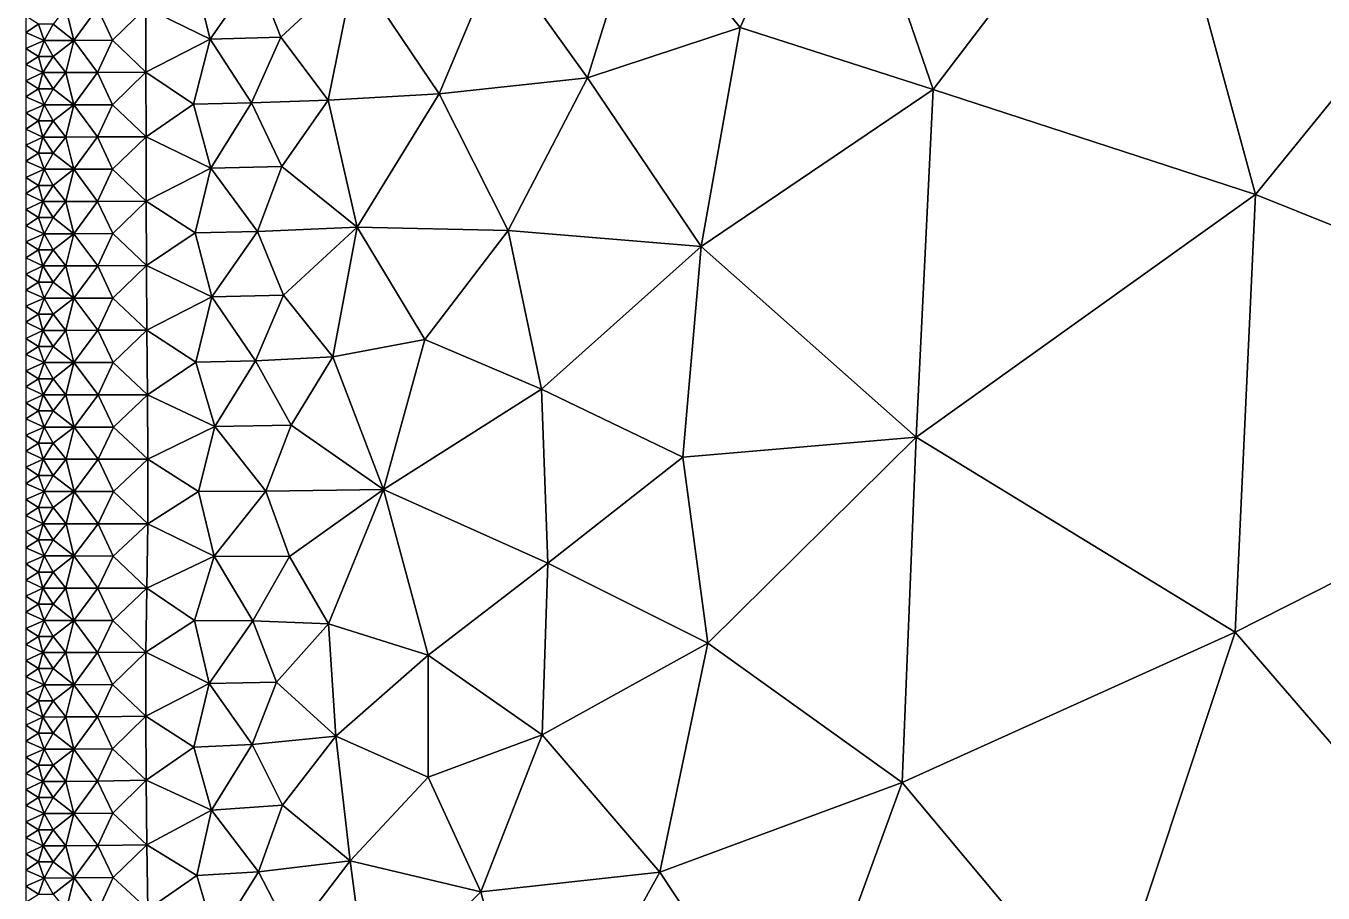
# Model space of a CAD drawing. Header units: metres. Extents: x 1 to 72, y -280 to 0.
# Drawn here: x 1 to 17.12, y -244.66 to -233.88 of the extents above; entities that cross this region are included whole.
import ezdxf

# ---------------------------------------------------------------- set-up
doc = ezdxf.new("R2010")
doc.units = ezdxf.units.M

msp = doc.modelspace()

# ---------------------------------------------------------------- linework, layer by layer
at = {"layer": 'layer', "color": 0}
for points in [[(9.87192, -233.904), (11.0881, -231.226), (8.64003, -232.393)], [(12.273, -234.673), (11.0881, -231.226), (9.87192, -233.904)], [(12.273, -234.673), (14.9589, -231.144), (11.0881, -231.226)], [(16.2756, -235.978), (14.9589, -231.144), (12.273, -234.673)], [(16.2756, -235.978), (20.2312, -231.111), (14.9589, -231.144)], [(22.1215, -238.327), (20.2312, -231.111), (16.2756, -235.978)], [(7.97668, -234.53), (8.64003, -232.393), (6.86635, -232.98)], [(9.87192, -233.904), (8.64003, -232.393), (7.97668, -234.53)], [(5.08575, -233.17), (6.13316, -234.725), (6.86635, -232.98)], [(6.86635, -232.98), (6.13316, -234.725), (7.97668, -234.53)], [(3.8552, -233.231), (4.16806, -234.024), (5.08575, -233.17)], [(5.08575, -233.17), (4.16806, -234.024), (4.75391, -234.804)], [(5.08575, -233.17), (4.75391, -234.804), (6.13316, -234.725)], [(3.09136, -233.251), (2.49108, -233.658), (3.28887, -234.047)], [(3.09136, -233.251), (3.28887, -234.047), (3.8552, -233.231)], [(3.8552, -233.231), (3.28887, -234.047), (4.16806, -234.024)], [(1.49483, -233.663), (1.33663, -233.863), (1.59338, -234.063)], [(1.49483, -233.663), (1.59338, -234.063), (1.88878, -233.661)], [(1.88878, -233.661), (1.59338, -234.063), (2.07448, -234.061)], [(1.88878, -233.661), (2.07448, -234.061), (2.49108, -233.658)], [(2.49108, -233.658), (2.07448, -234.061), (2.4901, -234.459)], [(2.49108, -233.658), (2.4901, -234.459), (3.28887, -234.047)], [(1, -233.763), (1, -233.963), (1.15489, -233.863)], [(1.15489, -233.863), (1, -233.963), (1.22532, -234.063)], [(1, -233.963), (1, -234.163), (1.22532, -234.063)], [(1.15489, -233.863), (1.22532, -234.063), (1.33663, -233.863)], [(1.33663, -233.863), (1.22532, -234.063), (1.59338, -234.063)], [(9.38763, -236.622), (9.87192, -233.904), (7.97668, -234.53)], [(12.273, -234.673), (9.87192, -233.904), (9.38763, -236.622)], [(1.22532, -234.063), (1, -234.163), (1.15492, -234.263)], [(1.22532, -234.063), (1.15492, -234.263), (1.33661, -234.263)], [(1.22532, -234.063), (1.33661, -234.263), (1.59338, -234.063)], [(1.59338, -234.063), (1.33661, -234.263), (1.49478, -234.463)], [(1.59338, -234.063), (1.49478, -234.463), (1.8886, -234.462)], [(1.59338, -234.063), (1.8886, -234.462), (2.07448, -234.061)], [(2.07448, -234.061), (1.8886, -234.462), (2.4901, -234.459)], [(3.28887, -234.047), (2.4901, -234.459), (3.08292, -234.854)], [(3.28887, -234.047), (3.08292, -234.854), (3.80332, -234.839)], [(3.28887, -234.047), (3.80332, -234.839), (4.16806, -234.024)], [(4.16806, -234.024), (3.80332, -234.839), (4.75391, -234.804)], [(1, -234.163), (1, -234.363), (1.15492, -234.263)], [(1.15492, -234.263), (1, -234.363), (1.21122, -234.463)], [(1.15492, -234.263), (1.21122, -234.463), (1.33661, -234.263)], [(1.33661, -234.263), (1.21122, -234.463), (1.49478, -234.463)], [(1, -234.363), (1, -234.564), (1.21122, -234.463)], [(1.21122, -234.463), (1, -234.564), (1.15489, -234.664)], [(1.21122, -234.463), (1.15489, -234.664), (1.33663, -234.664)], [(1.21122, -234.463), (1.33663, -234.664), (1.49478, -234.463)], [(1.49478, -234.463), (1.33663, -234.664), (1.59347, -234.863)], [(1.49478, -234.463), (1.59347, -234.863), (1.8886, -234.462)], [(1.8886, -234.462), (1.59347, -234.863), (2.07459, -234.862)], [(1.8886, -234.462), (2.07459, -234.862), (2.4901, -234.459)], [(2.4901, -234.459), (2.07459, -234.862), (2.49162, -235.26)], [(2.4901, -234.459), (2.49162, -235.26), (3.08292, -234.854)], [(1, -234.564), (1, -234.764), (1.15489, -234.664)], [(6.13316, -234.725), (6.99214, -236.427), (7.97668, -234.53)], [(9.38763, -236.622), (7.97668, -234.53), (6.99214, -236.427)], [(1.15489, -234.664), (1, -234.764), (1.22534, -234.864)], [(1, -234.764), (1, -234.964), (1.22534, -234.864)], [(1.15489, -234.664), (1.22534, -234.864), (1.33663, -234.664)], [(1.33663, -234.664), (1.22534, -234.864), (1.59347, -234.863)], [(4.75391, -234.804), (5.11695, -236.384), (6.13316, -234.725)], [(6.13316, -234.725), (5.11695, -236.384), (6.99214, -236.427)], [(12.0608, -238.994), (12.273, -234.673), (9.38763, -236.622)], [(12.0608, -238.994), (16.2756, -235.978), (12.273, -234.673)], [(1.22534, -234.864), (1, -234.964), (1.15495, -235.064)], [(1.22534, -234.864), (1.15495, -235.064), (1.33669, -235.064)], [(1.22534, -234.864), (1.33669, -235.064), (1.59347, -234.863)], [(1.59347, -234.863), (1.33669, -235.064), (1.49501, -235.264)], [(1.59347, -234.863), (1.49501, -235.264), (1.8892, -235.263)], [(1.59347, -234.863), (1.8892, -235.263), (2.07459, -234.862)], [(2.07459, -234.862), (1.8892, -235.263), (2.49162, -235.26)], [(3.08292, -234.854), (2.49162, -235.26), (3.29532, -235.649)], [(3.08292, -234.854), (3.29532, -235.649), (3.80332, -234.839)], [(3.80332, -234.839), (3.29532, -235.649), (4.17826, -235.629)], [(3.80332, -234.839), (4.17826, -235.629), (4.75391, -234.804)], [(4.75391, -234.804), (4.17826, -235.629), (5.11695, -236.384)], [(1, -234.964), (1, -235.164), (1.15495, -235.064)], [(1.15495, -235.064), (1, -235.164), (1.21131, -235.264)], [(1.15495, -235.064), (1.21131, -235.264), (1.33669, -235.064)], [(1.33669, -235.064), (1.21131, -235.264), (1.49501, -235.264)], [(1, -235.164), (1, -235.364), (1.21131, -235.264)], [(1.21131, -235.264), (1, -235.364), (1.15497, -235.464)], [(1.21131, -235.264), (1.15497, -235.464), (1.33683, -235.464)], [(1.21131, -235.264), (1.33683, -235.464), (1.49501, -235.264)], [(1.49501, -235.264), (1.33683, -235.464), (1.59404, -235.664)], [(1.49501, -235.264), (1.59404, -235.664), (1.8892, -235.263)], [(1.8892, -235.263), (1.59404, -235.664), (2.07606, -235.663)], [(1.8892, -235.263), (2.07606, -235.663), (2.49162, -235.26)], [(2.49162, -235.26), (2.07606, -235.663), (2.49572, -236.06)], [(2.49162, -235.26), (2.49572, -236.06), (3.29532, -235.649)], [(1, -235.364), (1, -235.564), (1.15497, -235.464)], [(1.15497, -235.464), (1, -235.564), (1.22551, -235.664)], [(1, -235.564), (1, -235.765), (1.22551, -235.664)], [(1.15497, -235.464), (1.22551, -235.664), (1.33683, -235.464)], [(1.33683, -235.464), (1.22551, -235.664), (1.59404, -235.664)], [(1.22551, -235.664), (1, -235.765), (1.15506, -235.865)], [(1, -235.765), (1, -235.965), (1.15506, -235.865)], [(1.22551, -235.664), (1.15506, -235.865), (1.33696, -235.865)], [(1.22551, -235.664), (1.33696, -235.865), (1.59404, -235.664)], [(1.59404, -235.664), (1.33696, -235.865), (1.49553, -236.065)], [(1.59404, -235.664), (1.49553, -236.065), (1.89067, -236.064)], [(1.59404, -235.664), (1.89067, -236.064), (2.07606, -235.663)], [(2.07606, -235.663), (1.89067, -236.064), (2.49572, -236.06)], [(3.29532, -235.649), (2.49572, -236.06), (3.10328, -236.455)], [(3.29532, -235.649), (3.10328, -236.455), (3.87507, -236.436)], [(3.29532, -235.649), (3.87507, -236.436), (4.17826, -235.629)], [(4.17826, -235.629), (3.87507, -236.436), (5.11695, -236.384)], [(1.15506, -235.865), (1, -235.965), (1.21149, -236.065)], [(1.15506, -235.865), (1.21149, -236.065), (1.33696, -235.865)], [(1.33696, -235.865), (1.21149, -236.065), (1.49553, -236.065)], [(1, -235.965), (1, -236.165), (1.21149, -236.065)], [(1.21149, -236.065), (1, -236.165), (1.1551, -236.265)], [(1.21149, -236.065), (1.1551, -236.265), (1.33715, -236.265)], [(1.21149, -236.065), (1.33715, -236.265), (1.49553, -236.065)], [(1.49553, -236.065), (1.33715, -236.265), (1.59483, -236.465)], [(1.49553, -236.065), (1.59483, -236.465), (1.89067, -236.064)], [(1.89067, -236.064), (1.59483, -236.465), (2.0781, -236.463)], [(1.89067, -236.064), (2.0781, -236.463), (2.49572, -236.06)], [(2.49572, -236.06), (2.0781, -236.463), (2.49938, -236.861)], [(2.49572, -236.06), (2.49938, -236.861), (3.10328, -236.455)], [(16.0238, -241.417), (16.2756, -235.978), (12.0608, -238.994)], [(16.0238, -241.417), (22.1215, -238.327), (16.2756, -235.978)], [(1, -236.165), (1, -236.365), (1.1551, -236.265)], [(1.1551, -236.265), (1, -236.365), (1.22574, -236.465)], [(1, -236.365), (1, -236.565), (1.22574, -236.465)], [(1.1551, -236.265), (1.22574, -236.465), (1.33715, -236.265)], [(1.33715, -236.265), (1.22574, -236.465), (1.59483, -236.465)], [(3.87507, -236.436), (4.20141, -237.228), (5.11695, -236.384)], [(5.11695, -236.384), (4.20141, -237.228), (4.81474, -237.995)], [(5.11695, -236.384), (4.81474, -237.995), (5.95638, -237.78)], [(5.11695, -236.384), (5.95638, -237.78), (6.99214, -236.427)], [(1.22574, -236.465), (1, -236.565), (1.15519, -236.665)], [(1, -236.565), (1, -236.765), (1.15519, -236.665)], [(1.22574, -236.465), (1.15519, -236.665), (1.33727, -236.665)], [(1.22574, -236.465), (1.33727, -236.665), (1.59483, -236.465)], [(1.59483, -236.465), (1.33727, -236.665), (1.49605, -236.865)], [(1.59483, -236.465), (1.49605, -236.865), (1.89213, -236.864)], [(1.59483, -236.465), (1.89213, -236.864), (2.0781, -236.463)], [(2.0781, -236.463), (1.89213, -236.864), (2.49938, -236.861)], [(3.10328, -236.455), (2.49938, -236.861), (3.31093, -237.251)], [(3.10328, -236.455), (3.31093, -237.251), (3.87507, -236.436)], [(3.87507, -236.436), (3.31093, -237.251), (4.20141, -237.228)], [(6.99214, -236.427), (5.95638, -237.78), (7.40356, -238.398)], [(7.40356, -238.398), (9.38763, -236.622), (6.99214, -236.427)], [(1.15519, -236.665), (1, -236.765), (1.21169, -236.865)], [(1.15519, -236.665), (1.21169, -236.865), (1.33727, -236.665)], [(1.33727, -236.665), (1.21169, -236.865), (1.49605, -236.865)], [(9.16001, -239.242), (9.38763, -236.622), (7.40356, -238.398)], [(9.16001, -239.242), (12.0608, -238.994), (9.38763, -236.622)], [(1, -236.765), (1, -236.966), (1.21169, -236.865)], [(1.21169, -236.865), (1, -236.966), (1.15523, -237.066)], [(1.21169, -236.865), (1.15523, -237.066), (1.33746, -237.066)], [(1.21169, -236.865), (1.33746, -237.066), (1.49605, -236.865)], [(1.49605, -236.865), (1.33746, -237.066), (1.59562, -237.265)], [(1.49605, -236.865), (1.59562, -237.265), (1.89213, -236.864)], [(1.89213, -236.864), (1.59562, -237.265), (2.07992, -237.264)], [(1.89213, -236.864), (2.07992, -237.264), (2.49938, -236.861)], [(2.49938, -236.861), (2.07992, -237.264), (2.5026, -237.663)], [(2.49938, -236.861), (2.5026, -237.663), (3.31093, -237.251)], [(1, -236.966), (1, -237.166), (1.15523, -237.066)], [(1.15523, -237.066), (1, -237.166), (1.22598, -237.266)], [(1, -237.166), (1, -237.366), (1.22598, -237.266)], [(1.15523, -237.066), (1.22598, -237.266), (1.33746, -237.066)], [(1.33746, -237.066), (1.22598, -237.266), (1.59562, -237.265)], [(1.22598, -237.266), (1, -237.366), (1.15532, -237.466)], [(1, -237.366), (1, -237.566), (1.15532, -237.466)], [(1.22598, -237.266), (1.15532, -237.466), (1.33761, -237.466)], [(1.22598, -237.266), (1.33761, -237.466), (1.59562, -237.265)], [(1.59562, -237.265), (1.33761, -237.466), (1.49668, -237.666)], [(1.59562, -237.265), (1.49668, -237.666), (1.89373, -237.665)], [(1.59562, -237.265), (1.89373, -237.665), (2.07992, -237.264)], [(2.07992, -237.264), (1.89373, -237.665), (2.5026, -237.663)], [(3.31093, -237.251), (2.5026, -237.663), (3.11128, -238.059)], [(3.31093, -237.251), (3.11128, -238.059), (3.85264, -238.043)], [(3.31093, -237.251), (3.85264, -238.043), (4.20141, -237.228)], [(4.20141, -237.228), (3.85264, -238.043), (4.81474, -237.995)], [(1.15532, -237.466), (1, -237.566), (1.21192, -237.666)], [(1.15532, -237.466), (1.21192, -237.666), (1.33761, -237.466)], [(1.33761, -237.466), (1.21192, -237.666), (1.49668, -237.666)], [(1, -237.566), (1, -237.766), (1.21192, -237.666)], [(1.21192, -237.666), (1, -237.766), (1.15541, -237.866)], [(1.21192, -237.666), (1.15541, -237.866), (1.3379, -237.866)], [(1.21192, -237.666), (1.3379, -237.866), (1.49668, -237.666)], [(1.49668, -237.666), (1.3379, -237.866), (1.59681, -238.066)], [(1.49668, -237.666), (1.59681, -238.066), (1.89373, -237.665)], [(1.89373, -237.665), (1.59681, -238.066), (2.08285, -238.066)], [(1.89373, -237.665), (2.08285, -238.066), (2.5026, -237.663)], [(2.5026, -237.663), (2.08285, -238.066), (2.51014, -238.465)], [(2.5026, -237.663), (2.51014, -238.465), (3.11128, -238.059)], [(1, -237.766), (1, -237.966), (1.15541, -237.866)], [(4.81474, -237.995), (5.44373, -239.641), (5.95638, -237.78)], [(5.95638, -237.78), (5.44373, -239.641), (7.40356, -238.398)], [(1.15541, -237.866), (1, -237.966), (1.22634, -238.066)], [(1, -237.966), (1, -238.167), (1.22634, -238.066)], [(1.15541, -237.866), (1.22634, -238.066), (1.3379, -237.866)], [(1.3379, -237.866), (1.22634, -238.066), (1.59681, -238.066)], [(3.85264, -238.043), (4.2941, -238.845), (4.81474, -237.995)], [(4.81474, -237.995), (4.2941, -238.845), (5.44373, -239.641)], [(1.22634, -238.066), (1, -238.167), (1.15555, -238.267)], [(1, -238.167), (1, -238.367), (1.15555, -238.267)], [(1.22634, -238.066), (1.15555, -238.267), (1.33816, -238.267)], [(1.22634, -238.066), (1.33816, -238.267), (1.59681, -238.066)], [(1.59681, -238.066), (1.33816, -238.267), (1.49767, -238.467)], [(1.59681, -238.066), (1.49767, -238.467), (1.89652, -238.466)], [(1.59681, -238.066), (1.89652, -238.466), (2.08285, -238.066)], [(2.08285, -238.066), (1.89652, -238.466), (2.51014, -238.465)], [(3.11128, -238.059), (2.51014, -238.465), (3.34776, -238.86)], [(3.11128, -238.059), (3.34776, -238.86), (3.85264, -238.043)], [(3.85264, -238.043), (3.34776, -238.86), (4.2941, -238.845)], [(1.15555, -238.267), (1, -238.367), (1.21228, -238.467)], [(1.15555, -238.267), (1.21228, -238.467), (1.33816, -238.267)], [(1.33816, -238.267), (1.21228, -238.467), (1.49767, -238.467)], [(19.4918, -245.436), (22.1215, -238.327), (16.0238, -241.417)], [(1, -238.367), (1, -238.567), (1.21228, -238.467)], [(1.21228, -238.467), (1, -238.567), (1.15566, -238.667)], [(1.21228, -238.467), (1.15566, -238.667), (1.33851, -238.667)], [(1.21228, -238.467), (1.33851, -238.667), (1.49767, -238.467)], [(1.49767, -238.467), (1.33851, -238.667), (1.5982, -238.867)], [(1.49767, -238.467), (1.5982, -238.867), (1.89652, -238.466)], [(1.89652, -238.466), (1.5982, -238.867), (2.08656, -238.867)], [(1.89652, -238.466), (2.08656, -238.867), (2.51014, -238.465)], [(2.51014, -238.465), (2.08656, -238.867), (2.51626, -239.267)], [(2.51014, -238.465), (2.51626, -239.267), (3.34776, -238.86)], [(7.48436, -240.557), (7.40356, -238.398), (5.44373, -239.641)], [(7.48436, -240.557), (9.16001, -239.242), (7.40356, -238.398)], [(1, -238.567), (1, -238.767), (1.15566, -238.667)], [(1.15566, -238.667), (1, -238.767), (1.22675, -238.867)], [(1, -238.767), (1, -238.967), (1.22675, -238.867)], [(1.15566, -238.667), (1.22675, -238.867), (1.33851, -238.667)], [(1.33851, -238.667), (1.22675, -238.867), (1.5982, -238.867)], [(1.22675, -238.867), (1, -238.967), (1.15575, -239.067)], [(1, -238.967), (1, -239.167), (1.15575, -239.067)], [(1.22675, -238.867), (1.15575, -239.067), (1.33868, -239.067)], [(1.22675, -238.867), (1.33868, -239.067), (1.5982, -238.867)], [(1.5982, -238.867), (1.33868, -239.067), (1.49835, -239.268)], [(1.5982, -238.867), (1.49835, -239.268), (1.89861, -239.268)], [(1.5982, -238.867), (1.89861, -239.268), (2.08656, -238.867)], [(2.08656, -238.867), (1.89861, -239.268), (2.51626, -239.267)], [(3.34776, -238.86), (2.51626, -239.267), (3.14458, -239.668)], [(3.34776, -238.86), (3.14458, -239.668), (3.97991, -239.663)], [(3.34776, -238.86), (3.97991, -239.663), (4.2941, -238.845)], [(4.2941, -238.845), (3.97991, -239.663), (5.44373, -239.641)], [(1.15575, -239.067), (1, -239.167), (1.21252, -239.268)], [(1.15575, -239.067), (1.21252, -239.268), (1.33868, -239.067)], [(1.33868, -239.067), (1.21252, -239.268), (1.49835, -239.268)], [(9.47335, -241.554), (12.0608, -238.994), (9.16001, -239.242)], [(11.8875, -243.285), (12.0608, -238.994), (9.47335, -241.554)], [(11.8875, -243.285), (16.0238, -241.417), (12.0608, -238.994)], [(1, -239.167), (1, -239.367), (1.21252, -239.268)], [(1.21252, -239.268), (1, -239.367), (1.15574, -239.468)], [(1.21252, -239.268), (1.15574, -239.468), (1.33874, -239.468)], [(1.21252, -239.268), (1.33874, -239.468), (1.49835, -239.268)], [(1.49835, -239.268), (1.33874, -239.468), (1.59846, -239.668)], [(1.49835, -239.268), (1.59846, -239.668), (1.89861, -239.268)], [(1.89861, -239.268), (1.59846, -239.668), (2.08744, -239.669)], [(1.89861, -239.268), (2.08744, -239.669), (2.51626, -239.267)], [(2.51626, -239.267), (2.08744, -239.669), (2.51344, -240.07)], [(2.51626, -239.267), (2.51344, -240.07), (3.14458, -239.668)], [(9.47335, -241.554), (9.16001, -239.242), (7.48436, -240.557)], [(1, -239.367), (1, -239.568), (1.15574, -239.468)], [(1.15574, -239.468), (1, -239.568), (1.22681, -239.668)], [(1.15574, -239.468), (1.22681, -239.668), (1.33874, -239.468)], [(1.33874, -239.468), (1.22681, -239.668), (1.59846, -239.668)], [(1, -239.568), (1, -239.768), (1.22681, -239.668)], [(1.22681, -239.668), (1, -239.768), (1.15571, -239.868)], [(1, -239.768), (1, -239.968), (1.15571, -239.868)], [(1.22681, -239.668), (1.15571, -239.868), (1.33862, -239.868)], [(1.22681, -239.668), (1.33862, -239.868), (1.59846, -239.668)], [(1.59846, -239.668), (1.33862, -239.868), (1.49786, -240.069)], [(1.59846, -239.668), (1.49786, -240.069), (1.89746, -240.069)], [(1.59846, -239.668), (1.89746, -240.069), (2.08744, -239.669)], [(2.08744, -239.669), (1.89746, -240.069), (2.51344, -240.07)], [(3.14458, -239.668), (2.51344, -240.07), (3.33642, -240.471)], [(3.14458, -239.668), (3.33642, -240.471), (3.97991, -239.663)], [(3.97991, -239.663), (3.33642, -240.471), (4.27565, -240.477)], [(3.97991, -239.663), (4.27565, -240.477), (5.44373, -239.641)], [(5.44373, -239.641), (4.27565, -240.477), (4.75801, -241.313)], [(5.44373, -239.641), (4.75801, -241.313), (5.99863, -241.701)], [(5.44373, -239.641), (5.99863, -241.701), (7.48436, -240.557)], [(1.15571, -239.868), (1, -239.968), (1.21234, -240.068)], [(1.15571, -239.868), (1.21234, -240.068), (1.33862, -239.868)], [(1.33862, -239.868), (1.21234, -240.068), (1.49786, -240.069)], [(1, -239.968), (1, -240.168), (1.21234, -240.068)], [(1.21234, -240.068), (1, -240.168), (1.15553, -240.268)], [(1.21234, -240.068), (1.15553, -240.268), (1.33824, -240.269)], [(1.21234, -240.068), (1.33824, -240.269), (1.49786, -240.069)], [(1.49786, -240.069), (1.33824, -240.269), (1.59695, -240.469)], [(1.49786, -240.069), (1.59695, -240.469), (1.89746, -240.069)], [(1.89746, -240.069), (1.59695, -240.469), (2.08365, -240.47)], [(1.89746, -240.069), (2.08365, -240.47), (2.51344, -240.07)], [(2.51344, -240.07), (2.08365, -240.47), (2.50244, -240.87)], [(2.51344, -240.07), (2.50244, -240.87), (3.33642, -240.471)], [(1, -240.168), (1, -240.368), (1.15553, -240.268)], [(1.15553, -240.268), (1, -240.368), (1.22635, -240.469)], [(1.15553, -240.268), (1.22635, -240.469), (1.33824, -240.269)], [(1.33824, -240.269), (1.22635, -240.469), (1.59695, -240.469)], [(1, -240.368), (1, -240.568), (1.22635, -240.469)], [(1.22635, -240.469), (1, -240.568), (1.15539, -240.669)], [(1, -240.568), (1, -240.769), (1.15539, -240.669)], [(1.22635, -240.469), (1.15539, -240.669), (1.33785, -240.669)], [(1.22635, -240.469), (1.33785, -240.669), (1.59695, -240.469)], [(1.59695, -240.469), (1.33785, -240.669), (1.49635, -240.869)], [(1.59695, -240.469), (1.49635, -240.869), (1.89334, -240.869)], [(1.59695, -240.469), (1.89334, -240.869), (2.08365, -240.47)], [(2.08365, -240.47), (1.89334, -240.869), (2.50244, -240.87)], [(3.33642, -240.471), (2.50244, -240.87), (3.09259, -241.269)], [(3.33642, -240.471), (3.09259, -241.269), (3.81758, -241.273)], [(3.33642, -240.471), (3.81758, -241.273), (4.27565, -240.477)], [(4.27565, -240.477), (3.81758, -241.273), (4.75801, -241.313)], [(7.41398, -242.693), (7.48436, -240.557), (5.99863, -241.701)], [(7.41398, -242.693), (9.47335, -241.554), (7.48436, -240.557)], [(1.15539, -240.669), (1, -240.769), (1.21179, -240.869)], [(1.15539, -240.669), (1.21179, -240.869), (1.33785, -240.669)], [(1.33785, -240.669), (1.21179, -240.869), (1.49635, -240.869)], [(1, -240.769), (1, -240.969), (1.21179, -240.869)], [(1.21179, -240.869), (1, -240.969), (1.15513, -241.069)], [(1.21179, -240.869), (1.15513, -241.069), (1.33728, -241.069)], [(1.21179, -240.869), (1.33728, -241.069), (1.49635, -240.869)], [(1.49635, -240.869), (1.33728, -241.069), (1.59462, -241.269)], [(1.49635, -240.869), (1.59462, -241.269), (1.89334, -240.869)], [(1.89334, -240.869), (1.59462, -241.269), (2.07754, -241.269)], [(1.89334, -240.869), (2.07754, -241.269), (2.50244, -240.87)], [(2.50244, -240.87), (2.07754, -241.269), (2.49081, -241.666)], [(2.50244, -240.87), (2.49081, -241.666), (3.09259, -241.269)], [(1, -240.969), (1, -241.169), (1.15513, -241.069)], [(1.15513, -241.069), (1, -241.169), (1.22566, -241.269)], [(1.15513, -241.069), (1.22566, -241.269), (1.33728, -241.069)], [(1.33728, -241.069), (1.22566, -241.269), (1.59462, -241.269)], [(1, -241.169), (1, -241.369), (1.22566, -241.269)], [(1.22566, -241.269), (1, -241.369), (1.15502, -241.469)], [(1, -241.369), (1, -241.569), (1.15502, -241.469)], [(1.22566, -241.269), (1.15502, -241.469), (1.33692, -241.469)], [(1.22566, -241.269), (1.33692, -241.469), (1.59462, -241.269)], [(1.59462, -241.269), (1.33692, -241.469), (1.49495, -241.669)], [(1.59462, -241.269), (1.49495, -241.669), (1.88919, -241.668)], [(1.59462, -241.269), (1.88919, -241.668), (2.07754, -241.269)], [(2.07754, -241.269), (1.88919, -241.668), (2.49081, -241.666)], [(3.09259, -241.269), (2.49081, -241.666), (3.27711, -242.053)], [(3.09259, -241.269), (3.27711, -242.053), (3.81758, -241.273)], [(3.81758, -241.273), (3.27711, -242.053), (4.11458, -242.037)], [(3.81758, -241.273), (4.11458, -242.037), (4.75801, -241.313)], [(4.75801, -241.313), (4.11458, -242.037), (4.85042, -242.706)], [(4.75801, -241.313), (4.85042, -242.706), (5.99863, -241.701)], [(1.15502, -241.469), (1, -241.569), (1.21129, -241.669)], [(1.15502, -241.469), (1.21129, -241.669), (1.33692, -241.469)], [(1.33692, -241.469), (1.21129, -241.669), (1.49495, -241.669)], [(8.87735, -244.398), (9.47335, -241.554), (7.41398, -242.693)], [(8.87735, -244.398), (11.8875, -243.285), (9.47335, -241.554)], [(14.402, -246.296), (16.0238, -241.417), (11.8875, -243.285)], [(14.402, -246.296), (19.4918, -245.436), (16.0238, -241.417)], [(1, -241.569), (1, -241.769), (1.21129, -241.669)], [(1.21129, -241.669), (1, -241.769), (1.15487, -241.869)], [(1.21129, -241.669), (1.15487, -241.869), (1.33661, -241.869)], [(1.21129, -241.669), (1.33661, -241.869), (1.49495, -241.669)], [(1.49495, -241.669), (1.33661, -241.869), (1.5933, -242.069)], [(1.49495, -241.669), (1.5933, -242.069), (1.88919, -241.668)], [(1.88919, -241.668), (1.5933, -242.069), (2.07398, -242.067)], [(1.88919, -241.668), (2.07398, -242.067), (2.49081, -241.666)], [(2.49081, -241.666), (2.07398, -242.067), (2.48884, -242.461)], [(2.49081, -241.666), (2.48884, -242.461), (3.27711, -242.053)], [(5.99863, -241.701), (4.85042, -242.706), (5.99687, -243.216)], [(5.99863, -241.701), (5.99687, -243.216), (7.41398, -242.693)], [(1, -241.769), (1, -241.97), (1.15487, -241.869)], [(1.15487, -241.869), (1, -241.97), (1.22528, -242.069)], [(1.15487, -241.869), (1.22528, -242.069), (1.33661, -241.869)], [(1.33661, -241.869), (1.22528, -242.069), (1.5933, -242.069)], [(1, -241.97), (1, -242.17), (1.22528, -242.069)], [(3.27711, -242.053), (3.81209, -242.81), (4.11458, -242.037)], [(4.11458, -242.037), (3.81209, -242.81), (4.85042, -242.706)], [(1.22528, -242.069), (1, -242.17), (1.1549, -242.27)], [(1, -242.17), (1, -242.37), (1.1549, -242.27)], [(1.22528, -242.069), (1.1549, -242.27), (1.33656, -242.269)], [(1.22528, -242.069), (1.33656, -242.269), (1.5933, -242.069)], [(1.5933, -242.069), (1.33656, -242.269), (1.49474, -242.469)], [(1.5933, -242.069), (1.49474, -242.469), (1.88838, -242.467)], [(1.5933, -242.069), (1.88838, -242.467), (2.07398, -242.067)], [(2.07398, -242.067), (1.88838, -242.467), (2.48884, -242.461)], [(3.27711, -242.053), (2.48884, -242.461), (3.08465, -242.845)], [(3.27711, -242.053), (3.08465, -242.845), (3.81209, -242.81)], [(1.1549, -242.27), (1, -242.37), (1.21122, -242.47)], [(1, -242.37), (1, -242.57), (1.21122, -242.47)], [(1.1549, -242.27), (1.21122, -242.47), (1.33656, -242.269)], [(1.33656, -242.269), (1.21122, -242.47), (1.49474, -242.469)], [(1.21122, -242.47), (1, -242.57), (1.15492, -242.67)], [(1.21122, -242.47), (1.15492, -242.67), (1.3367, -242.669)], [(1.21122, -242.47), (1.3367, -242.669), (1.49474, -242.469)], [(1.49474, -242.469), (1.3367, -242.669), (1.59378, -242.868)], [(1.49474, -242.469), (1.59378, -242.868), (1.88838, -242.467)], [(1.88838, -242.467), (1.59378, -242.868), (2.07515, -242.864)], [(1.88838, -242.467), (2.07515, -242.864), (2.48884, -242.461)], [(2.48884, -242.461), (2.07515, -242.864), (2.49477, -243.256)], [(2.48884, -242.461), (2.49477, -243.256), (3.08465, -242.845)], [(1, -242.57), (1, -242.77), (1.15492, -242.67)], [(1.15492, -242.67), (1, -242.77), (1.22545, -242.87)], [(1.15492, -242.67), (1.22545, -242.87), (1.3367, -242.669)], [(1.3367, -242.669), (1.22545, -242.87), (1.59378, -242.868)], [(6.65119, -244.643), (7.41398, -242.693), (5.99687, -243.216)], [(6.65119, -244.643), (8.87735, -244.398), (7.41398, -242.693)], [(1, -242.77), (1, -242.97), (1.22545, -242.87)], [(3.08465, -242.845), (2.49477, -243.256), (3.30448, -243.626)], [(3.08465, -242.845), (3.30448, -243.626), (3.81209, -242.81)], [(3.81209, -242.81), (3.30448, -243.626), (4.18733, -243.566)], [(3.81209, -242.81), (4.18733, -243.566), (4.85042, -242.706)], [(4.85042, -242.706), (4.18733, -243.566), (5.02743, -244.256)], [(4.85042, -242.706), (5.02743, -244.256), (5.99687, -243.216)], [(1.22545, -242.87), (1, -242.97), (1.15506, -243.07)], [(1, -242.97), (1, -243.171), (1.15506, -243.07)], [(1.22545, -242.87), (1.15506, -243.07), (1.33692, -243.07)], [(1.22545, -242.87), (1.33692, -243.07), (1.59378, -242.868)], [(1.59378, -242.868), (1.33692, -243.07), (1.49561, -243.269)], [(1.59378, -242.868), (1.49561, -243.269), (1.89061, -243.265)], [(1.59378, -242.868), (1.89061, -243.265), (2.07515, -242.864)], [(2.07515, -242.864), (1.89061, -243.265), (2.49477, -243.256)], [(1.15506, -243.07), (1, -243.171), (1.21154, -243.27)], [(1, -243.171), (1, -243.371), (1.21154, -243.27)], [(1.15506, -243.07), (1.21154, -243.27), (1.33692, -243.07)], [(1.33692, -243.07), (1.21154, -243.27), (1.49561, -243.269)], [(1.21154, -243.27), (1, -243.371), (1.15519, -243.47)], [(1.21154, -243.27), (1.15519, -243.47), (1.33733, -243.47)], [(1.21154, -243.27), (1.33733, -243.47), (1.49561, -243.269)], [(1.49561, -243.269), (1.33733, -243.47), (1.59544, -243.668)], [(1.49561, -243.269), (1.59544, -243.668), (1.89061, -243.265)], [(1.89061, -243.265), (1.59544, -243.668), (2.07926, -243.663)], [(1.89061, -243.265), (2.07926, -243.663), (2.49477, -243.256)], [(2.49477, -243.256), (2.07926, -243.663), (2.50384, -244.056)], [(2.49477, -243.256), (2.50384, -244.056), (3.30448, -243.626)], [(5.99687, -243.216), (5.02743, -244.256), (6.65119, -244.643)], [(10.5532, -246.933), (11.8875, -243.285), (8.87735, -244.398)], [(14.402, -246.296), (11.8875, -243.285), (10.5532, -246.933)], [(1, -243.371), (1, -243.571), (1.15519, -243.47)], [(1.15519, -243.47), (1, -243.571), (1.22595, -243.67)], [(1.15519, -243.47), (1.22595, -243.67), (1.33733, -243.47)], [(1.33733, -243.47), (1.22595, -243.67), (1.59544, -243.668)], [(1, -243.571), (1, -243.771), (1.22595, -243.67)], [(3.30448, -243.626), (2.50384, -244.056), (3.12178, -244.44)], [(3.30448, -243.626), (3.12178, -244.44), (3.89092, -244.393)], [(3.30448, -243.626), (3.89092, -244.393), (4.18733, -243.566)], [(4.18733, -243.566), (3.89092, -244.393), (5.02743, -244.256)], [(1.22595, -243.67), (1, -243.771), (1.15537, -243.871)], [(1, -243.771), (1, -243.971), (1.15537, -243.871)], [(1.22595, -243.67), (1.15537, -243.871), (1.33767, -243.87)], [(1.22595, -243.67), (1.33767, -243.87), (1.59544, -243.668)], [(1.59544, -243.668), (1.33767, -243.87), (1.49698, -244.069)], [(1.59544, -243.668), (1.49698, -244.069), (1.89429, -244.066)], [(1.59544, -243.668), (1.89429, -244.066), (2.07926, -243.663)], [(2.07926, -243.663), (1.89429, -244.066), (2.50384, -244.056)], [(1.15537, -243.871), (1, -243.971), (1.21204, -244.071)], [(1, -243.971), (1, -244.171), (1.21204, -244.071)], [(1.15537, -243.871), (1.21204, -244.071), (1.33767, -243.87)], [(1.33767, -243.87), (1.21204, -244.071), (1.49698, -244.069)], [(1.21204, -244.071), (1, -244.171), (1.15554, -244.271)], [(1.21204, -244.071), (1.15554, -244.271), (1.33819, -244.27)], [(1.21204, -244.071), (1.33819, -244.27), (1.49698, -244.069)], [(1.49698, -244.069), (1.33819, -244.27), (1.59759, -244.469)], [(1.49698, -244.069), (1.59759, -244.469), (1.89429, -244.066)], [(1.89429, -244.066), (1.59759, -244.469), (2.08471, -244.465)], [(1.89429, -244.066), (2.08471, -244.465), (2.50384, -244.056)], [(2.50384, -244.056), (2.08471, -244.465), (2.51517, -244.86)], [(2.50384, -244.056), (2.51517, -244.86), (3.12178, -244.44)], [(1, -244.171), (1, -244.371), (1.15554, -244.271)], [(1.15554, -244.271), (1, -244.371), (1.22658, -244.471)], [(1.15554, -244.271), (1.22658, -244.471), (1.33819, -244.27)], [(1.33819, -244.27), (1.22658, -244.471), (1.59759, -244.469)], [(3.89092, -244.393), (4.30793, -245.199), (5.02743, -244.256)], [(5.02743, -244.256), (4.30793, -245.199), (5.26087, -246.013)], [(5.02743, -244.256), (5.26087, -246.013), (6.65119, -244.643)], [(1, -244.371), (1, -244.572), (1.22658, -244.471)], [(1.59759, -244.469), (1.89852, -244.868), (2.08471, -244.465)], [(2.08471, -244.465), (1.89852, -244.868), (2.51517, -244.86)], [(3.12178, -244.44), (2.51517, -244.86), (3.35835, -245.243)], [(3.12178, -244.44), (3.35835, -245.243), (3.89092, -244.393)], [(3.89092, -244.393), (3.35835, -245.243), (4.30793, -245.199)], [(7.32376, -247.199), (8.87735, -244.398), (6.65119, -244.643)], [(10.5532, -246.933), (8.87735, -244.398), (7.32376, -247.199)], [(1.22658, -244.471), (1, -244.572), (1.15572, -244.671)], [(1, -244.572), (1, -244.772), (1.15572, -244.671)], [(1.22658, -244.471), (1.15572, -244.671), (1.33856, -244.671)], [(1.22658, -244.471), (1.33856, -244.671), (1.59759, -244.469)], [(1.59759, -244.469), (1.33856, -244.671), (1.49846, -244.871)], [(1.59759, -244.469), (1.49846, -244.871), (1.89852, -244.868)], [(7.32376, -247.199), (6.65119, -244.643), (5.26087, -246.013)]]:
    msp.add_3dface(points, dxfattribs=at)

doc.saveas('drawing.dxf')
